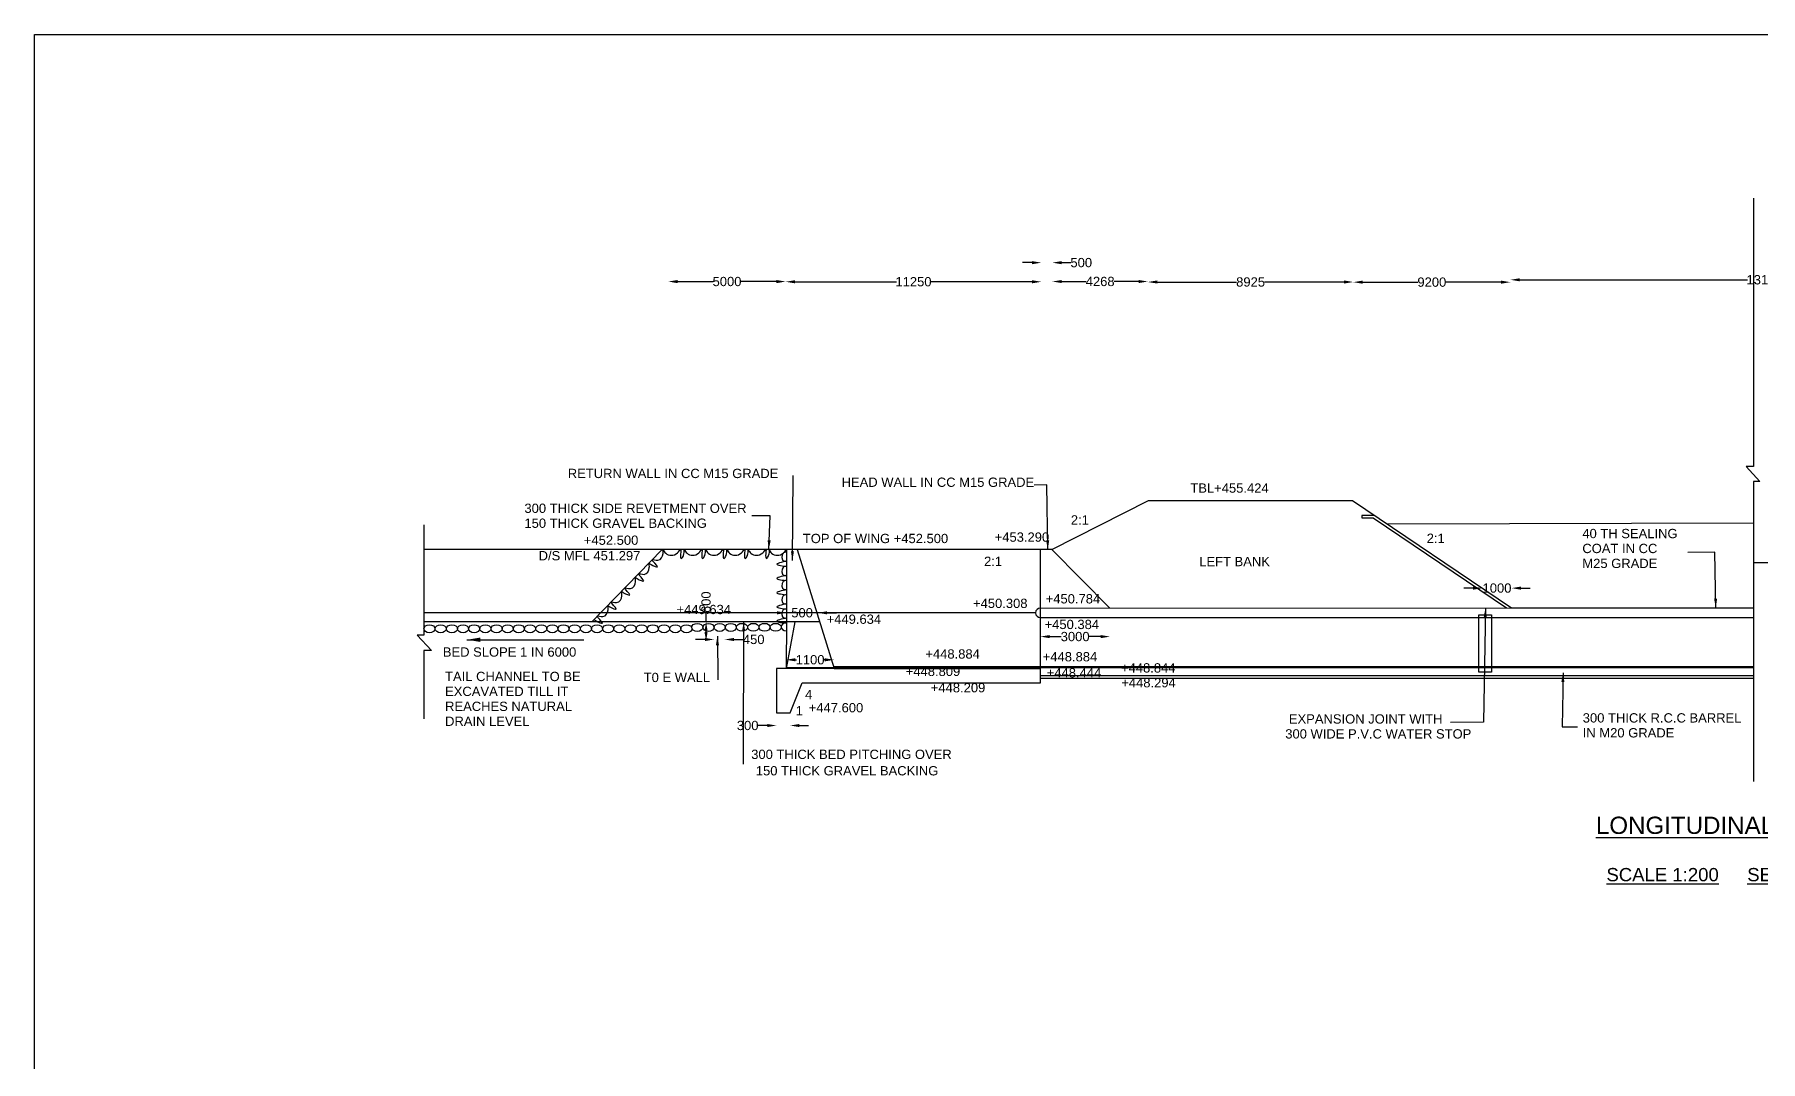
# Model space of a CAD drawing. Header units: millimetres. Extents: x -53221415 to -53206519, y 22145284 to 22155518.
# Drawn here: x -53221415 to -53214913, y 22151644 to 22155511 of the extents above; entities that cross this region are included whole.
import ezdxf

# ---------------------------------------------------------------- set-up
doc = ezdxf.new("R2010")
doc.units = ezdxf.units.MM
doc.header["$MEASUREMENT"] = 0
for name, color, linetype in [('DIMENSION', 7, 'Continuous'), ('DRAWING', 2, 'Continuous'), ('TEXT', 7, 'Continuous')]:
    doc.layers.add(name, color=color, linetype=linetype)
doc.styles.get("Standard").update_dxf_attribs({"font": 'arial.ttf', "height": 35})
doc.dimstyles.get("Standard").update_dxf_attribs({"dimtxt": 35, "dimasz": 35, "dimexe": 0.18, "dimexo": 0.0625, "dimgap": 0.09, "dimtad": 0, "dimdec": 0, "dimzin": 0, "dimdsep": 46, "dimtxsty": 'Standard', "dimcen": 0.09, "dimse1": 1, "dimse2": 1, "dimadec": 0, "dimazin": 0, "dimtfac": 1, "dimtdec": 0, "dimtofl": 0, "dimtmove": 0, "dimatfit": 3, "dimfxl": 1, "dimtolj": 1, "dimtzin": 0, "dimarcsym": 0})

# ---------------------------------------------------------------- blocks, each defined once
blk = doc.blocks.new('*D54')
at = {"layer": 'Defpoints', "color": 0}
for p in [(-53219027.6, 22154577.6), (-53218585.3, 22154580.7), (-53218585.3, 22154577.6)]:
    blk.add_point(p, dxfattribs=at)
at = {"layer": 'DIMENSION', "color": 0, "lineweight": -2}
for p, q in [((-53218992.6, 22154580.7), (-53218858.7, 22154580.7)), ((-53218620.3, 22154580.7), (-53218754.2, 22154580.7))]:
    blk.add_line(p, q, dxfattribs=at)
at = {"layer": 'DIMENSION', "color": 0}
for points in [[(-53218992.6, 22154586.5), (-53218992.6, 22154574.8), (-53219027.6, 22154580.7)], [(-53218620.3, 22154586.5), (-53218620.3, 22154574.8), (-53218585.3, 22154580.7)]]:
    blk.add_solid(points, dxfattribs=at)
at = {"layer": 'DIMENSION', "color": 0, "insert": (-53218806.4, 22154580.7), "char_height": 35, "attachment_point": 5}
blk.add_mtext('\\A1;5000', dxfattribs=at)
blk = doc.blocks.new('*D55')
at = {"layer": 'Defpoints', "color": 0}
for p in [(-53218585.3, 22154577.6), (-53217622.8, 22154579.9), (-53217622.8, 22154577.6)]:
    blk.add_point(p, dxfattribs=at)
at = {"layer": 'DIMENSION', "color": 0, "lineweight": -2}
for p, q in [((-53218550.3, 22154579.9), (-53218168.3, 22154579.9)), ((-53217657.8, 22154579.9), (-53218039.8, 22154579.9))]:
    blk.add_line(p, q, dxfattribs=at)
at = {"layer": 'DIMENSION', "color": 0}
for points in [[(-53218550.3, 22154585.7), (-53218550.3, 22154574), (-53218585.3, 22154579.9)], [(-53217657.8, 22154585.7), (-53217657.8, 22154574), (-53217622.8, 22154579.9)]]:
    blk.add_solid(points, dxfattribs=at)
at = {"layer": 'DIMENSION', "color": 0, "insert": (-53218104, 22154579.9), "char_height": 35, "attachment_point": 5}
blk.add_mtext('\\A1;11250', dxfattribs=at)
blk = doc.blocks.new('*D56')
at = {"layer": 'Defpoints', "color": 0}
for p in [(-53217580.7, 22154651.9), (-53217622.8, 22154579.9), (-53217580.7, 22154579.9)]:
    blk.add_point(p, dxfattribs=at)
at = {"layer": 'DIMENSION', "color": 0, "lineweight": -2}
for p, q in [((-53217657.8, 22154651.9), (-53217692.8, 22154651.9)), ((-53217545.7, 22154651.9), (-53217510.7, 22154651.9))]:
    blk.add_line(p, q, dxfattribs=at)
at = {"layer": 'DIMENSION', "color": 0}
for points in [[(-53217657.8, 22154657.7), (-53217657.8, 22154646), (-53217622.8, 22154651.9)], [(-53217545.7, 22154657.7), (-53217545.7, 22154646), (-53217580.7, 22154651.9)]]:
    blk.add_solid(points, dxfattribs=at)
at = {"layer": 'DIMENSION', "color": 0, "insert": (-53217472, 22154651.9), "char_height": 35, "attachment_point": 5}
blk.add_mtext('\\A1;500', dxfattribs=at)
blk = doc.blocks.new('*D57')
at = {"layer": 'Defpoints', "color": 0}
for p in [(-53217580.7, 22154579.9), (-53217220.9, 22154580.9), (-53217220.9, 22154579.9)]:
    blk.add_point(p, dxfattribs=at)
at = {"layer": 'DIMENSION', "color": 0, "lineweight": -2}
for p, q in [((-53217545.7, 22154580.9), (-53217453.9, 22154580.9)), ((-53217255.9, 22154580.9), (-53217347.7, 22154580.9))]:
    blk.add_line(p, q, dxfattribs=at)
at = {"layer": 'DIMENSION', "color": 0}
for points in [[(-53217545.7, 22154586.7), (-53217545.7, 22154575), (-53217580.7, 22154580.9)], [(-53217255.9, 22154586.7), (-53217255.9, 22154575), (-53217220.9, 22154580.9)]]:
    blk.add_solid(points, dxfattribs=at)
at = {"layer": 'DIMENSION', "color": 0, "insert": (-53217400.8, 22154580.9), "char_height": 35, "attachment_point": 5}
blk.add_mtext('\\A1;4268', dxfattribs=at)
blk = doc.blocks.new('*D58')
at = {"layer": 'Defpoints', "color": 0}
for p in [(-53217220.9, 22154579.9), (-53216447.4, 22154579.9), (-53216447.4, 22154579)]:
    blk.add_point(p, dxfattribs=at)
at = {"layer": 'DIMENSION', "color": 0, "lineweight": -2}
for p, q in [((-53217185.9, 22154579), (-53216886.7, 22154579)), ((-53216482.4, 22154579), (-53216781.6, 22154579))]:
    blk.add_line(p, q, dxfattribs=at)
at = {"layer": 'DIMENSION', "color": 0}
for points in [[(-53217185.9, 22154584.9), (-53217185.9, 22154573.2), (-53217220.9, 22154579)], [(-53216482.4, 22154584.9), (-53216482.4, 22154573.2), (-53216447.4, 22154579)]]:
    blk.add_solid(points, dxfattribs=at)
at = {"layer": 'DIMENSION', "color": 0, "insert": (-53216834.1, 22154579), "char_height": 35, "attachment_point": 5}
blk.add_mtext('\\A1;8925', dxfattribs=at)
blk = doc.blocks.new('*D59')
at = {"layer": 'Defpoints', "color": 0}
for p in [(-53216447.4, 22154579), (-53215855.3, 22154579), (-53215855.3, 22154578.4)]:
    blk.add_point(p, dxfattribs=at)
at = {"layer": 'DIMENSION', "color": 0, "lineweight": -2}
for p, q in [((-53216412.4, 22154578.4), (-53216203.7, 22154578.4)), ((-53215890.3, 22154578.4), (-53216099.1, 22154578.4))]:
    blk.add_line(p, q, dxfattribs=at)
at = {"layer": 'DIMENSION', "color": 0}
for points in [[(-53216412.4, 22154584.2), (-53216412.4, 22154572.6), (-53216447.4, 22154578.4)], [(-53215890.3, 22154584.2), (-53215890.3, 22154572.6), (-53215855.3, 22154578.4)]]:
    blk.add_solid(points, dxfattribs=at)
at = {"layer": 'DIMENSION', "color": 0, "insert": (-53216151.4, 22154578.4), "char_height": 35, "attachment_point": 5}
blk.add_mtext('\\A1;9200', dxfattribs=at)
blk = doc.blocks.new('*D60')
at = {"layer": 'Defpoints', "color": 0}
for p in [(-53215855.3, 22154578.4), (-53213941, 22154587.3), (-53213941, 22154578.4)]:
    blk.add_point(p, dxfattribs=at)
at = {"layer": 'DIMENSION', "color": 0, "lineweight": -2}
for p, q in [((-53215820.3, 22154587.3), (-53214962.4, 22154587.3)), ((-53213976, 22154587.3), (-53214833.9, 22154587.3))]:
    blk.add_line(p, q, dxfattribs=at)
at = {"layer": 'DIMENSION', "color": 0}
for points in [[(-53215820.3, 22154593.2), (-53215820.3, 22154581.5), (-53215855.3, 22154587.3)], [(-53213976, 22154593.2), (-53213976, 22154581.5), (-53213941, 22154587.3)]]:
    blk.add_solid(points, dxfattribs=at)
at = {"layer": 'DIMENSION', "color": 0, "insert": (-53214898.1, 22154587.3), "char_height": 35, "attachment_point": 5}
blk.add_mtext('\\A1;13100', dxfattribs=at)
blk = doc.blocks.new('*D72')
at = {"layer": 'Defpoints', "color": 0}
for p in [(-53215960.7, 22153426.1), (-53215851.1, 22153426.5), (-53215851.1, 22153426.1)]:
    blk.add_point(p, dxfattribs=at)
at = {"layer": 'DIMENSION', "color": 0, "lineweight": -2}
for p, q in [((-53215995.7, 22153426.5), (-53216030.7, 22153426.5)), ((-53215816.1, 22153426.5), (-53215781.1, 22153426.5))]:
    blk.add_line(p, q, dxfattribs=at)
at = {"layer": 'DIMENSION', "color": 0}
for points in [[(-53215995.7, 22153432.3), (-53215995.7, 22153420.6), (-53215960.7, 22153426.5)], [(-53215816.1, 22153432.3), (-53215816.1, 22153420.6), (-53215851.1, 22153426.5)]]:
    blk.add_solid(points, dxfattribs=at)
at = {"layer": 'DIMENSION', "color": 0, "insert": (-53215905.9, 22153426.5), "char_height": 35, "attachment_point": 5}
blk.add_mtext('\\A1;1000', dxfattribs=at)
blk = doc.blocks.new('*D73')
at = {"layer": 'Defpoints', "color": 0}
for p in [(-53218582.9, 22153333.5), (-53218582.9, 22153320.5), (-53218464.4, 22153320.5)]:
    blk.add_point(p, dxfattribs=at)
at = {"layer": 'DIMENSION', "color": 0, "lineweight": -2}
for p, q in [((-53218617.9, 22153333.5), (-53218652.9, 22153333.5)), ((-53218429.4, 22153333.5), (-53218394.4, 22153333.5))]:
    blk.add_line(p, q, dxfattribs=at)
at = {"layer": 'DIMENSION', "color": 0}
for points in [[(-53218617.9, 22153339.3), (-53218617.9, 22153327.6), (-53218582.9, 22153333.5)], [(-53218429.4, 22153339.3), (-53218429.4, 22153327.6), (-53218464.4, 22153333.5)]]:
    blk.add_solid(points, dxfattribs=at)
at = {"layer": 'DIMENSION', "color": 0, "insert": (-53218523.6, 22153333.5), "char_height": 35, "attachment_point": 5}
blk.add_mtext('\\A1;500', dxfattribs=at)
blk = doc.blocks.new('*D74')
at = {"layer": 'Defpoints', "color": 0}
for p in [(-53218584, 22153123.4), (-53218403, 22153156.6), (-53218403, 22153123.4)]:
    blk.add_point(p, dxfattribs=at)
at = {"layer": 'DIMENSION', "color": 0, "lineweight": -2}
for p, q in [((-53218549, 22153156.6), (-53218544.2, 22153156.6)), ((-53218438, 22153156.6), (-53218442.9, 22153156.6))]:
    blk.add_line(p, q, dxfattribs=at)
at = {"layer": 'DIMENSION', "color": 0}
for points in [[(-53218549, 22153162.5), (-53218549, 22153150.8), (-53218584, 22153156.6)], [(-53218438, 22153162.5), (-53218438, 22153150.8), (-53218403, 22153156.6)]]:
    blk.add_solid(points, dxfattribs=at)
at = {"layer": 'DIMENSION', "color": 0, "insert": (-53218493.5, 22153156.6), "char_height": 35, "attachment_point": 5}
blk.add_mtext('\\A1;1100', dxfattribs=at)
blk = doc.blocks.new('*D75')
at = {"layer": 'Defpoints', "color": 0}
for p in [(-53218619.9, 22152956.7), (-53218569, 22152956.7), (-53218619.9, 22152909.1)]:
    blk.add_point(p, dxfattribs=at)
at = {"layer": 'DIMENSION', "color": 0, "lineweight": -2}
for p, q in [((-53218654.9, 22152909.1), (-53218689.9, 22152909.1)), ((-53218534, 22152909.1), (-53218499, 22152909.1))]:
    blk.add_line(p, q, dxfattribs=at)
at = {"layer": 'DIMENSION', "color": 0}
for points in [[(-53218654.9, 22152914.9), (-53218654.9, 22152903.3), (-53218619.9, 22152909.1)], [(-53218534, 22152914.9), (-53218534, 22152903.3), (-53218569, 22152909.1)]]:
    blk.add_solid(points, dxfattribs=at)
at = {"layer": 'DIMENSION', "color": 0, "insert": (-53218728.6, 22152909.1), "char_height": 35, "attachment_point": 5}
blk.add_mtext('\\A1;300', dxfattribs=at)
blk = doc.blocks.new('*D76')
at = {"layer": 'Defpoints', "color": 0}
for p in [(-53218854.6, 22153235.2), (-53218815.2, 22153235.2), (-53218815.2, 22153233.1)]:
    blk.add_point(p, dxfattribs=at)
at = {"layer": 'DIMENSION', "color": 0, "lineweight": -2}
for p, q in [((-53218889.6, 22153233.1), (-53218924.6, 22153233.1)), ((-53218780.2, 22153233.1), (-53218745.2, 22153233.1))]:
    blk.add_line(p, q, dxfattribs=at)
at = {"layer": 'DIMENSION', "color": 0}
for points in [[(-53218889.6, 22153238.9), (-53218889.6, 22153227.2), (-53218854.6, 22153233.1)], [(-53218780.2, 22153238.9), (-53218780.2, 22153227.2), (-53218815.2, 22153233.1)]]:
    blk.add_solid(points, dxfattribs=at)
at = {"layer": 'DIMENSION', "color": 0, "insert": (-53218705.8, 22153233.1), "char_height": 35, "attachment_point": 5}
blk.add_mtext('\\A1;450', dxfattribs=at)
blk = doc.blocks.new('*D77')
at = {"layer": 'Defpoints', "color": 0}
for p in [(-53218885.3, 22153299.5), (-53218878.3, 22153299.5), (-53218878.3, 22153226.8)]:
    blk.add_point(p, dxfattribs=at)
at = {"layer": 'DIMENSION', "color": 0, "lineweight": -2}
for p, q in [((-53218885.3, 22153299.5), (-53218885.3, 22153334.5)), ((-53218885.3, 22153261.8), (-53218885.3, 22153264.5))]:
    blk.add_line(p, q, dxfattribs=at)
at = {"layer": 'DIMENSION', "color": 0}
for points in [[(-53218891.2, 22153264.5), (-53218879.5, 22153264.5), (-53218885.3, 22153299.5)], [(-53218891.2, 22153261.8), (-53218879.5, 22153261.8), (-53218885.3, 22153226.8)]]:
    blk.add_solid(points, dxfattribs=at)
at = {"layer": 'DIMENSION', "color": 0, "insert": (-53218885.3, 22153373.3), "char_height": 35, "attachment_point": 5, "rotation": 90}
blk.add_mtext('\\A1;600', dxfattribs=at)
blk = doc.blocks.new('*D105')
at = {"layer": 'Defpoints', "color": 0}
for p in [(-53217625.9, 22153351.5), (-53217364, 22153351.5), (-53217364, 22153243.9)]:
    blk.add_point(p, dxfattribs=at)
at = {"layer": 'DIMENSION', "color": 0, "lineweight": -2}
for p, q in [((-53217590.9, 22153243.9), (-53217547.3, 22153243.9)), ((-53217399, 22153243.9), (-53217442.7, 22153243.9))]:
    blk.add_line(p, q, dxfattribs=at)
at = {"layer": 'DIMENSION', "color": 0}
for points in [[(-53217590.9, 22153249.8), (-53217590.9, 22153238.1), (-53217625.9, 22153243.9)], [(-53217399, 22153249.8), (-53217399, 22153238.1), (-53217364, 22153243.9)]]:
    blk.add_solid(points, dxfattribs=at)
at = {"layer": 'DIMENSION', "color": 0, "insert": (-53217495, 22153243.9), "char_height": 35, "attachment_point": 5}
blk.add_mtext('\\A1;3000', dxfattribs=at)

msp = doc.modelspace()

# ---------------------------------------------------------------- linework, layer by layer
at = {"layer": 'DIMENSION', "color": 0}
msp.add_lwpolyline([(-53206523.6, 22145283.8), (-53221415, 22145283.8), (-53221415, 22155510.8), (-53206523.6, 22155510.8)], close=True, dxfattribs=at)
for points in [[(-53214939.3, 22153671.4), (-53216318.9, 22153667.4)], [(-53214881.9, 22153522), (-53214939.3, 22153522)], [(-53218582.9, 22153299.5), (-53218583.2, 22153127.6)]]:
    msp.add_lwpolyline(points, dxfattribs=at)
for centre in [(-53219927.3, 22153273.7), (-53219885, 22153273.7), (-53219842.7, 22153273.7), (-53219800.9, 22153273.7), (-53219759, 22153273.7), (-53219716.7, 22153273.7), (-53219674.4, 22153273.7), (-53219632.6, 22153273.7), (-53219590.7, 22153273.7), (-53219548.4, 22153273.7), (-53219506.1, 22153273.7), (-53219464.3, 22153273.7), (-53219422.4, 22153273.7), (-53219380.1, 22153273.7), (-53219337.8, 22153273.7), (-53219296, 22153273.7), (-53219254.1, 22153273.7), (-53219211.8, 22153273.7), (-53219169.5, 22153273.7), (-53219127.6, 22153273.7), (-53219085.8, 22153273.7), (-53219043.5, 22153273.7), (-53219001.2, 22153273.7), (-53218959.3, 22153273.7), (-53218918.6, 22153278.7), (-53218876.3, 22153278.7), (-53218834, 22153278.7), (-53218792.2, 22153278.7), (-53218749.7, 22153278.9), (-53218707.3, 22153278.9), (-53218665, 22153278.9), (-53218623.2, 22153278.9)]:
    msp.add_ellipse(centre, major_axis=(-20.9, 0), ratio=0.7171, dxfattribs=at)
msp.add_ellipse((-53218581.7, 22153280.7), major_axis=(-20.9, 0), ratio=0.7171, start_param=4.76804, end_param=7.795656, dxfattribs=at)
for points in [[(-53219100.1, 22153520.6), (-53219092.6, 22153515.3), (-53219068.5, 22153506.8), (-53219087.6, 22153533.3), (-53219066.8, 22153531.3), (-53219047.3, 22153556.6), (-53219048.3, 22153573.6)], [(-53219048, 22153571.4), (-53219037.2, 22153558.2), (-53218992.6, 22153559.4), (-53218980.7, 22153571.4), (-53218981.4, 22153555.5), (-53218978, 22153537.8), (-53218970.3, 22153549), (-53218967.8, 22153571.4)], [(-53218967.8, 22153571.4), (-53218957, 22153558.2), (-53218912.4, 22153559.4), (-53218900.5, 22153571.4), (-53218901.2, 22153555.5), (-53218897.8, 22153537.8), (-53218890.1, 22153549), (-53218887.7, 22153571.4)], [(-53218887.7, 22153571.4), (-53218876.9, 22153558.2), (-53218832.2, 22153559.4), (-53218820.3, 22153571.4), (-53218821.1, 22153555.5), (-53218817.7, 22153537.8), (-53218809.9, 22153549), (-53218807.5, 22153571.4)], [(-53218807.5, 22153571.4), (-53218796.7, 22153558.2), (-53218752.1, 22153559.4), (-53218740.2, 22153571.4), (-53218740.9, 22153555.5), (-53218737.5, 22153537.8), (-53218729.7, 22153549), (-53218727.3, 22153571.4)], [(-53218727.3, 22153571.4), (-53218716.5, 22153558.2), (-53218671.9, 22153559.4), (-53218660, 22153571.4), (-53218660.7, 22153555.5), (-53218657.3, 22153537.8), (-53218649.6, 22153549), (-53218647.1, 22153571.4)], [(-53218582.9, 22153562.3), (-53218595, 22153558.2), (-53218590.8, 22153528.1), (-53218582.9, 22153528.1), (-53218617.7, 22153517.8), (-53218582.9, 22153508.8)], [(-53219151.9, 22153467.5), (-53219144.4, 22153462.2), (-53219120.3, 22153453.7), (-53219139.4, 22153480.3), (-53219118.6, 22153478.3), (-53219099.1, 22153503.6), (-53219100.1, 22153520.6)], [(-53218582.9, 22153508.8), (-53218595, 22153504.6), (-53218590.8, 22153474.6), (-53218582.9, 22153474.6), (-53218617.7, 22153464.2), (-53218582.9, 22153455.3)], [(-53219203.7, 22153414.5), (-53219196.2, 22153409.2), (-53219172.1, 22153400.7), (-53219191.2, 22153427.3), (-53219170.4, 22153425.3), (-53219150.9, 22153450.6), (-53219151.9, 22153467.5)], [(-53218582.9, 22153455.3), (-53218595, 22153451.1), (-53218590.8, 22153421), (-53218582.9, 22153421), (-53218617.7, 22153410.7), (-53218582.9, 22153401.7)], [(-53219255.5, 22153361.5), (-53219248, 22153356.2), (-53219223.9, 22153347.7), (-53219243, 22153374.2), (-53219222.2, 22153372.2), (-53219202.7, 22153397.5), (-53219203.7, 22153414.5)], [(-53218582.9, 22153401.7), (-53218595, 22153397.6), (-53218590.8, 22153367.5), (-53218582.9, 22153367.5), (-53218617.7, 22153357.2), (-53218582.9, 22153348.2)], [(-53219307.3, 22153308.4), (-53219299.8, 22153303.1), (-53219275.7, 22153294.7), (-53219294.9, 22153321.2), (-53219274, 22153319.2), (-53219254.5, 22153344.5), (-53219255.5, 22153361.5)], [(-53218582.9, 22153348.2), (-53218595, 22153344.1), (-53218590.8, 22153314), (-53218582.9, 22153314), (-53218617.7, 22153303.7), (-53218582.9, 22153294.7)]]:
    msp.add_spline(points, degree=3, dxfattribs=at)
msp.add_open_spline([(-53218649, 22153571.4), (-53218645.8, 22153566.6), (-53218634.1, 22153549.5), (-53218602.4, 22153545.1), (-53218585.1, 22153569.2), (-53218582.9, 22153570.9)], degree=3, knots=[0, 0, 0, 0, 17.037583, 61.692535, 75.355915, 75.355915, 75.355915, 75.355915], dxfattribs=at)
at = {"layer": 'DRAWING', "color": 0}
for points in [[(-53214939.9, 22154895.3), (-53214939.9, 22153883.9), (-53214967.2, 22153883.9), (-53214915.5, 22153827.6), (-53214939.3, 22153827.6), (-53214939.3, 22152698.5)], [(-53217582.8, 22153571.4), (-53217219.3, 22153756.1), (-53216450.5, 22153756.1), (-53215850.9, 22153352.1), (-53214939.3, 22153352.1)], [(-53216366.9, 22153699.8), (-53216414.5, 22153699.8), (-53216414.5, 22153690.6), (-53216372.9, 22153690.6), (-53215870.3, 22153351.9)], [(-53219948.3, 22153664.4), (-53219948.3, 22153249.1), (-53219973.8, 22153249.1), (-53219919.8, 22153192), (-53219948.7, 22153192), (-53219948.7, 22152934.3)], [(-53217582.8, 22153571.4), (-53219948.3, 22153571.4)], [(-53219050.5, 22153571.4), (-53219316, 22153299.5)], [(-53218542.5, 22153571.4), (-53218403, 22153123.4), (-53218619.9, 22153123.4), (-53218619.9, 22152956.7), (-53218569, 22152956.7), (-53218522.7, 22153069.7), (-53217625.9, 22153069.7), (-53217625.9, 22153315.5)], [(-53218582.9, 22153571.4), (-53218582.9, 22153299.5)], [(-53217625.9, 22153315.5), (-53217625.9, 22153571.4)], [(-53217582.8, 22153571.4), (-53217364, 22153351.5)], [(-53217643.9, 22153333.5), (-53219948.3, 22153333.5)], [(-53218460.3, 22153299.5), (-53219948.3, 22153299.5)], [(-53218550.6, 22153299.5), (-53218584, 22153123.4)], [(-53217625.9, 22153351.5), (-53214939.3, 22153352.1)], [(-53217625.9, 22153315.5), (-53214939.3, 22153315.5)], [(-53218582.8, 22153127.6), (-53214939.3, 22153127.6)], [(-53218405.6, 22153131.6), (-53214939.3, 22153131.6)], [(-53218403, 22153123.4), (-53217625.9, 22153123.4)], [(-53217625.9, 22153098), (-53214939.3, 22153098)], [(-53217625.9, 22153086.9), (-53214939.3, 22153086.9)]]:
    msp.add_lwpolyline(points, dxfattribs=at)
msp.add_lwpolyline([(-53215974, 22153325.6), (-53215927.2, 22153325.6), (-53215927.2, 22153110.6), (-53215974, 22153110.6)], close=True, dxfattribs=at)
msp.add_arc((-53217625.9, 22153333.5), 18, 90.20466, 269.79534, dxfattribs=at)

# ---------------------------------------------------------------- texts
at = {"layer": 'TEXT', "color": 0}
for s, height, p in [('RETURN WALL IN CC M15 GRADE', 35, (-53219406.2, 22153840.8)), ('HEAD WALL IN CC M15 GRADE', 35, (-53218374.7, 22153807.7)), ('TBL+455.424', 35, (-53217061, 22153785.7)), ('300 THICK SIDE REVETMENT OVER ', 35, (-53219569.5, 22153709.6)), ('2:1', 35, (-53217511.1, 22153665.8)), ('150 THICK GRAVEL BACKING', 35, (-53219569.5, 22153653.4)), ('+452.500', 35, (-53219345.7, 22153589.5)), ('TOP OF WING +452.500', 35, (-53218520.7, 22153595.9)), ('+453.290', 35, (-53217798.1, 22153601.1)), ('2:1  ', 35, (-53216170.7, 22153596.7)), ('40 TH SEALING ', 35, (-53215584.4, 22153614.5)), ('D/S MFL 451.297', 35, (-53219516, 22153531.1)), ('COAT IN CC ', 35, (-53215584.4, 22153558.3)), ('2:1', 35, (-53217838.1, 22153510)), ('LEFT BANK', 35, (-53217027.6, 22153509)), ('M25 GRADE', 35, (-53215584.4, 22153502.1)), ('+450.308', 35, (-53217879.7, 22153351.7)), ('+450.784', 35, (-53217606, 22153368.8)), ('+449.634', 35, (-53218996.6, 22153328.5)), ('+449.634', 35, (-53218431.1, 22153292)), ('+450.384', 35, (-53217610.1, 22153272.3)), ('BED SLOPE 1 IN 6000', 35, (-53219876.9, 22153168.4)), ('+448.884', 35, (-53218059.2, 22153161.1)), ('+448.884', 35, (-53217617.1, 22153150.7)), ('TAIL CHANNEL TO BE', 35, (-53219868.4, 22153076.4)), ('T0 E WALL', 35, (-53219120.2, 22153072.7)), ('+448.809', 35, (-53218133.1, 22153095.6)), ('+448.444', 35, (-53217602, 22153090.1)), ('+448.844', 35, (-53217322.1, 22153108.7)), ('EXCAVATED TILL IT', 35, (-53219868.4, 22153020.2)), ('4', 35, (-53218512.6, 22153008)), ('+448.209', 35, (-53218038.7, 22153034.1)), ('+448.294', 35, (-53217321.2, 22153052.8)), ('REACHES NATURAL ', 35, (-53219868.4, 22152963.9)), ('1', 35, (-53218547.8, 22152947.2)), ('+447.600', 35, (-53218498.5, 22152958.7)), ('DRAIN LEVEL', 35, (-53219868.4, 22152907.7)), (' EXPANSION JOINT WITH ', 35, (-53216703.5, 22152916.4)), ('300 THICK R.C.C BARREL ', 35, (-53215582.9, 22152920.4)), ('300 WIDE P.V.C WATER STOP', 35, (-53216703.5, 22152860.2)), ('IN M20 GRADE', 35, (-53215582.9, 22152864.2)), ('300 THICK BED PITCHING OVER', 35, (-53218715.2, 22152783.2)), ('150 THICK GRAVEL BACKING', 35, (-53218697.8, 22152721.3)), ('%%ULONGITUDINAL SECTION (BOX)', 65, (-53215533.3, 22152501)), ('%%USCALE 1:200', 50, (-53215493.7, 22152322.7)), ('%%USECTION A-A ', 50, (-53214963.3, 22152322.7))]:
    msp.add_text(s, height=height, dxfattribs=at).set_placement(p)

# ---------------------------------------------------------------- dimensions: what is measured, and where the dimension line sits
at = {"layer": 'DIMENSION', "color": 0}
for base, p1, p2, text, picture, middle in [((-53217580.7, 22154651.9), (-53217622.8, 22154579.9), (-53217580.7, 22154579.9), '500', '*D56', (-53217472, 22154651.9)), ((-53218585.3, 22154580.7), (-53219027.6, 22154577.6), (-53218585.3, 22154577.6), '5000', '*D54', (-53218806.4, 22154580.7)), ((-53217622.8, 22154579.9), (-53218585.3, 22154577.6), (-53217622.8, 22154577.6), '11250', '*D55', (-53218104, 22154579.9)), ((-53217220.9, 22154580.9), (-53217580.7, 22154579.9), (-53217220.9, 22154579.9), '4268', '*D57', (-53217400.8, 22154580.9)), ((-53216447.4, 22154579), (-53217220.9, 22154579.9), (-53216447.4, 22154579.9), '8925', '*D58', (-53216834.1, 22154579)), ((-53215855.3, 22154578.4), (-53216447.4, 22154579), (-53215855.3, 22154579), '9200', '*D59', (-53216151.4, 22154578.4)), ((-53213941, 22154587.3), (-53215855.3, 22154578.4), (-53213941, 22154578.4), '13100', '*D60', (-53214898.1, 22154587.3)), ((-53215851.1, 22153426.5), (-53215960.7, 22153426.1), (-53215851.1, 22153426.1), '1000', '*D72', (-53215905.9, 22153426.5)), ((-53218582.9, 22153333.5), (-53218464.4, 22153320.5), (-53218582.9, 22153320.5), '500', '*D73', (-53218523.6, 22153333.5)), ((-53217364, 22153243.9), (-53217625.9, 22153351.5), (-53217364, 22153351.5), '3000', '*D105', (-53217495, 22153243.9)), ((-53218815.2, 22153233.1), (-53218854.6, 22153235.2), (-53218815.2, 22153235.2), '450', '*D76', (-53218705.8, 22153233.1)), ((-53218403, 22153156.6), (-53218584, 22153123.4), (-53218403, 22153123.4), '1100', '*D74', (-53218493.5, 22153156.6)), ((-53218619.9, 22152909.1), (-53218569, 22152956.7), (-53218619.9, 22152956.7), '300', '*D75', (-53218728.6, 22152909.1))]:
    dim = msp.add_linear_dim(base=base, p1=p1, p2=p2, text=text, dimstyle='Standard', dxfattribs=at)
    dim.commit()
    dim.dimension.update_dxf_attribs({"geometry": picture, "text_midpoint": middle})
dim = msp.add_linear_dim(base=(-53218885.3, 22153299.5), p1=(-53218878.3, 22153226.8), p2=(-53218878.3, 22153299.5), angle=90, text='600', dimstyle='Standard', dxfattribs=at)
dim.commit()
dim.dimension.update_dxf_attribs({"geometry": '*D77', "text_midpoint": (-53218885.3, 22153373.3)})

# ---------------------------------------------------------------- leaders
for points, override in [([(-53218560.3, 22153530.3), (-53218556.6, 22153850.1)], {"dimgap": 0.09, "dimtad": 0}), ([(-53217598, 22153571.4), (-53217601.2, 22153815.1), (-53217649.3, 22153814.7)], {"dimgap": 0.09, "dimtad": 0}), ([(-53218649, 22153571.4), (-53218644.2, 22153698.6), (-53218713.5, 22153699)], {"dimgap": 0.09, "dimtad": 0}), ([(-53215081.8, 22153352), (-53215085.3, 22153562), (-53215186.6, 22153560.2)], {"dimgap": 0.09, "dimtad": 0}), ([(-53218743.7, 22153299.5), (-53218745.1, 22152763.7)], {"dimgap": 0.09, "dimtad": 0}), ([(-53215949.5, 22153351.8), (-53215956.9, 22152921.4), (-53216080.5, 22152920.5)], {"dimgap": 0.09, "dimtad": 0}), ([(-53219786, 22153232.1), (-53219345.8, 22153231.5)], {"dimasz": 50, "dimgap": 0.09, "dimtad": 0}), ([(-53218842.7, 22153246.2), (-53218841.2, 22153081.4)], {"dimgap": 0.09, "dimtad": 0}), ([(-53215657.2, 22153107.8), (-53215660.5, 22152904.8), (-53215602.9, 22152904.4)], {"dimgap": 0.09, "dimtad": 0})]:
    msp.add_leader(points, dimstyle='Standard', override=override, dxfattribs=at)

doc.saveas('drawing.dxf')
